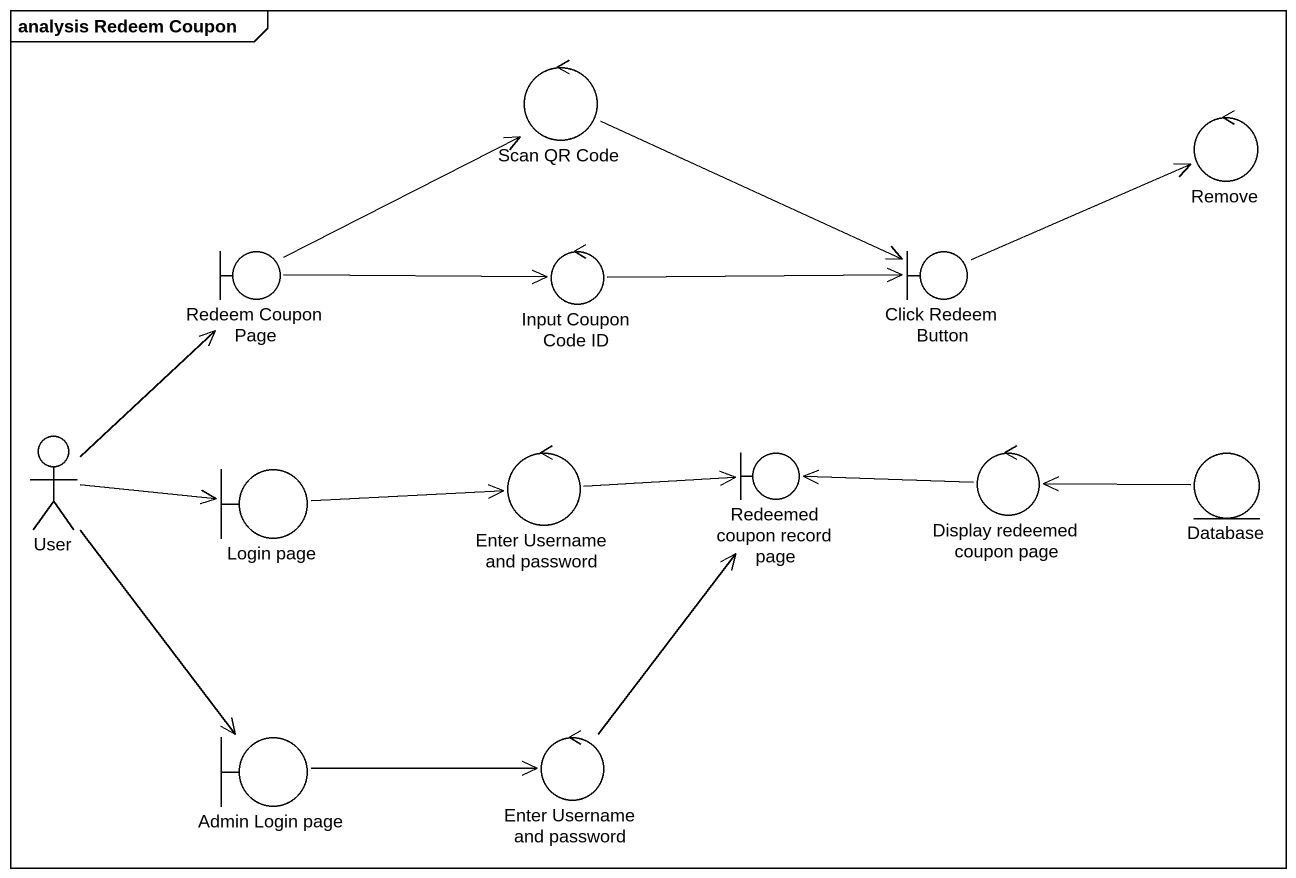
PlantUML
@startuml
mainframe analysis Redeem Coupon
control "Scan QR Code" as Scan_QR_Code
control "Remove" as Remove_
boundary "Redeem Coupon Page" as Redeem_Coupon_Page
control "Input Coupon Code ID" as Input_Coupon_Code_ID
boundary "Click Redeem Button" as Click_Redeem_Button
actor User
boundary "Login page" as Login_page
control "Enter Username and password" as Enter_Username_and_password
boundary "Redeemed coupon record page" as Redeemed_coupon_record_page
control "Display redeemed coupon page" as Display_redeemed_coupon_page
entity "Database" as Database_
boundary "Admin Login page" as Admin_Login_page
control "Enter Username and password" as Enter_Username_and_password_2
Scan_QR_Code -right-> Click_Redeem_Button
Redeem_Coupon_Page -right-> Scan_QR_Code
Redeem_Coupon_Page -right-> Input_Coupon_Code_ID
Input_Coupon_Code_ID -right-> Click_Redeem_Button
Click_Redeem_Button -right-> Remove_
User -up-> Redeem_Coupon_Page
User -right-> Login_page
User --> Admin_Login_page
Login_page -right-> Enter_Username_and_password
Enter_Username_and_password -right-> Redeemed_coupon_record_page
Display_redeemed_coupon_page -left-> Redeemed_coupon_record_page
Database_ -left-> Display_redeemed_coupon_page
Admin_Login_page -right-> Enter_Username_and_password_2
Enter_Username_and_password_2 -up-> Redeemed_coupon_record_page
@enduml
